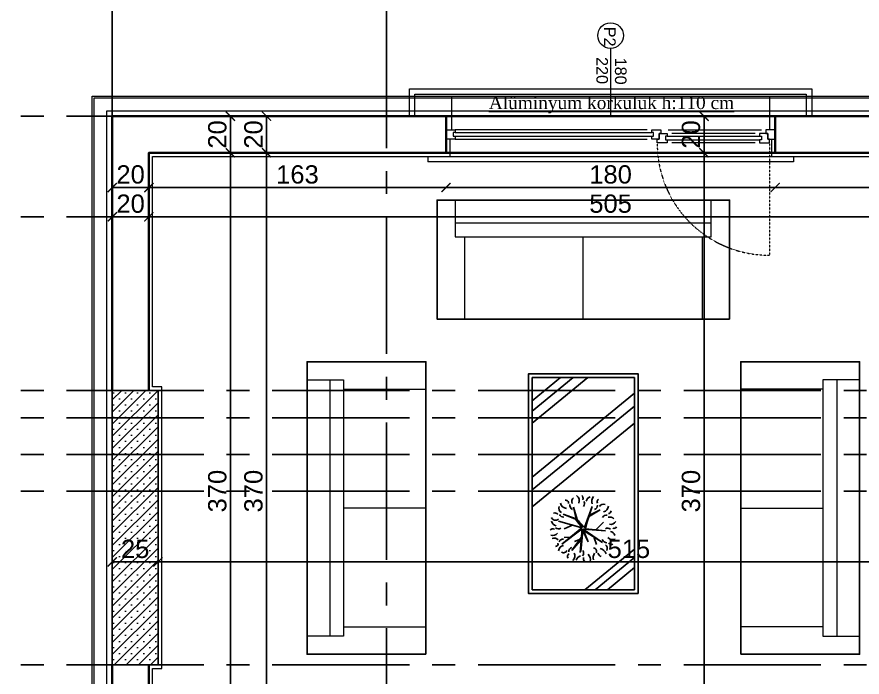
# Model space of a CAD drawing. Header units: millimetres. Extents: x 2778 to 13672, y 1832 to 5175.
# Drawn here: x 3099.4 to 3561.6, y 4438.6 to 4799.5 of the extents above; entities that cross this region are included whole.
import ezdxf

# ---------------------------------------------------------------- set-up
doc = ezdxf.new("R2010")
doc.units = ezdxf.units.MM
for name, pattern in [('CENTER2', [112.5, 75, -12.5, 12.5, -12.5]), ('DASHDOT2', [12.7, 6.35, -3.175, 0, -3.175]), ('DOTX2', [0.5, 0, -0.5])]:
    doc.linetypes.add(name, pattern=pattern)
doc.layers.add('7-DCR-FRN', color=8, linetype='Continuous')
doc.layers.add('Panel', color=7, linetype='Continuous')
for name, color, linetype, lineweight in [('aks', 251, 'DASHDOT2', 35), ('duvar', 232, 'Continuous', 30), ('görünüş', 201, 'Continuous', 18), ('ince', 37, 'Continuous', 0), ('iz', 1, 'DOTX2', 20), ('pencere', 4, 'Continuous', 18), ('sıva dış', 30, 'Continuous', 9), ('sıva iç', 21, 'Continuous', 0), ('yalıtım', 107, 'Continuous', 0), ('yazı', 11, 'Continuous', 20), ('ÖLÇÜ İÇ', 7, 'Continuous', 9)]:
    doc.layers.add(name, color=color, linetype=linetype, lineweight=lineweight)
doc.styles.get("Standard").update_dxf_attribs({"font": 'arial.ttf'})
doc.styles.add('Times roman', font='times.ttf')
doc.dimstyles.new('zulay iç ölçü', dxfattribs={"dimtxt": 10, "dimasz": 5, "dimexe": 0.18, "dimexo": 0, "dimgap": 2, "dimtad": 3, "dimdec": 0, "dimzin": 0, "dimdsep": 46, "dimtxsty": 'Standard', "dimblk": 'ARCHTICK', "dimcen": 0.09, "dimse1": 1, "dimse2": 1, "dimadec": 0, "dimazin": 0, "dimtfac": 1, "dimtdec": 0, "dimtix": 1, "dimtofl": 0, "dimtmove": 0, "dimatfit": 3, "dimldrblk": 'ARCHTICK', "dimfxl": 1, "dimtolj": 1, "dimtzin": 0, "dimarcsym": 0})

# ---------------------------------------------------------------- blocks, each defined once
blk = doc.blocks.new('IDE242Entity413')
at = {"layer": 'Panel', "linetype": 'Continuous', "lineweight": 5}
h = blk.add_hatch(dxfattribs=at)
h.set_pattern_fill('SACNCR', color=163, scale=50, style=0)
h.set_pattern_definition([(45, (0, 0), (-3.314563, 3.314563), []), (45, (3.3146, 0), (-3.314563, 3.314563), [0, -4.6875])])
h.paths.add_polyline_path([(0, 1955), (0, 2105), (25, 2105), (25, 1955)])
blk = doc.blocks.new('IDE242Entity414')
at = {"layer": 'Panel', "color": 164, "linetype": 'Continuous', "lineweight": -3}
blk.add_lwpolyline([(25, 1955), (0, 1955)], dxfattribs=at)
blk = doc.blocks.new('IDE242Entity415')
at = {"layer": 'Panel', "color": 164, "linetype": 'Continuous', "lineweight": -3}
blk.add_lwpolyline([(25, 1955), (25, 2105)], dxfattribs=at)
blk = doc.blocks.new('IDE242Entity416')
at = {"layer": 'Panel', "color": 164, "linetype": 'Continuous', "lineweight": -3}
blk.add_lwpolyline([(25, 2105), (0, 2105)], dxfattribs=at)
blk = doc.blocks.new('IDE242Entity417')
at = {"layer": 'Panel', "color": 164, "linetype": 'Continuous', "lineweight": -3}
blk.add_lwpolyline([(0, 1955), (0, 2105)], dxfattribs=at)
blk = doc.blocks.new('WWE')
at = {"layer": 'duvar'}
for p, q in [((1010460.07, -375776.08), (1010460.07, -375756.08)), ((1010640.07, -375776.08), (1010640.07, -375756.08))]:
    blk.add_line(p, q, dxfattribs=at)
at = {"layer": 'görünüş'}
for p, q in [((1010450.07, -375754.08), (1010450.07, -375751.08)), ((1010450.07, -375751.08), (1010650.07, -375751.08)), ((1010650.07, -375754.08), (1010650.07, -375751.08))]:
    blk.add_line(p, q, dxfattribs=at)
at = {"layer": 'ince'}
for p, q in [((1010519.07, -375763.08), (1010468.57, -375763.08)), ((1010471.07, -375761.58), (1010516.57, -375761.58)), ((1010519.07, -375765.08), (1010468.57, -375765.08)), ((1010471.07, -375766.58), (1010516.57, -375766.58)), ((1010635.07, -375765.08), (1010527.57, -375765.08)), ((1010635.07, -375767.08), (1010527.57, -375767.08)), ((1010635.07, -375763.58), (1010530.07, -375763.58)), ((1010518.57, -375768.58), (1010467.57, -375768.58)), ((1010530.07, -375768.58), (1010635.07, -375768.58))]:
    blk.add_line(p, q, dxfattribs=at)
at = {"layer": 'iz', "ltscale": 0.1}
for p, q in [((1010463.09, -375761.55), (1010463.09, -375700.05)), ((1010640.07, -375756.08), (1010460.07, -375756.08)), ((1010460.07, -375776.08), (1010640.07, -375776.08))]:
    blk.add_line(p, q, dxfattribs=at)
blk.add_arc((1010463.44, -375761.18), 61.13, 359.6315, 90.3229, dxfattribs=at)
at = {"layer": 'pencere'}
for p, q in [((1010468.57, -375761.58), (1010463.07, -375761.58)), ((1010463.07, -375761.58), (1010463.07, -375763.58)), ((1010467.57, -375765.08), (1010467.57, -375763.08)), ((1010467.57, -375763.08), (1010468.57, -375763.08)), ((1010468.57, -375763.08), (1010468.57, -375761.58)), ((1010519.07, -375763.08), (1010519.07, -375761.58)), ((1010519.07, -375761.58), (1010524.57, -375761.58)), ((1010520.07, -375763.08), (1010519.07, -375763.08)), ((1010520.07, -375765.08), (1010520.07, -375763.08)), ((1010524.57, -375761.58), (1010524.57, -375763.58)), ((1010464.07, -375763.58), (1010460.07, -375763.58)), ((1010463.07, -375763.58), (1010464.07, -375763.58)), ((1010464.07, -375766.58), (1010464.07, -375763.58)), ((1010464.07, -375763.58), (1010464.07, -375766.58)), ((1010465.07, -375766.58), (1010464.07, -375766.58)), ((1010464.07, -375766.58), (1010468.57, -375766.58)), ((1010465.07, -375768.58), (1010465.07, -375766.58)), ((1010468.57, -375765.08), (1010467.57, -375765.08)), ((1010468.57, -375766.58), (1010468.57, -375765.08)), ((1010519.07, -375766.58), (1010519.07, -375765.08)), ((1010519.07, -375765.08), (1010520.07, -375765.08)), ((1010523.57, -375766.58), (1010519.07, -375766.58)), ((1010522.57, -375768.58), (1010522.57, -375766.58)), ((1010522.57, -375766.58), (1010523.57, -375766.58)), ((1010523.57, -375766.58), (1010523.57, -375763.58)), ((1010523.57, -375763.58), (1010527.57, -375763.58)), ((1010524.57, -375763.58), (1010523.57, -375763.58)), ((1010523.57, -375763.58), (1010523.57, -375766.58)), ((1010527.57, -375765.08), (1010526.57, -375765.08)), ((1010526.57, -375765.08), (1010526.57, -375767.08)), ((1010526.57, -375767.08), (1010527.57, -375767.08)), ((1010527.57, -375763.58), (1010527.57, -375765.08)), ((1010527.57, -375767.08), (1010527.57, -375768.58)), ((1010635.07, -375765.08), (1010635.07, -375763.58)), ((1010635.07, -375763.58), (1010635.07, -375763.58)), ((1010635.07, -375763.58), (1010640.07, -375763.58)), ((1010636.07, -375765.08), (1010635.07, -375765.08)), ((1010635.07, -375768.58), (1010635.07, -375767.08)), ((1010635.07, -375767.08), (1010636.07, -375767.08)), ((1010636.07, -375767.08), (1010636.07, -375765.08)), ((1010460.07, -375768.58), (1010465.07, -375768.58)), ((1010527.57, -375768.58), (1010522.57, -375768.58)), ((1010640.07, -375768.58), (1010635.07, -375768.58)), ((1010635.07, -375768.58), (1010635.07, -375768.58))]:
    blk.add_line(p, q, dxfattribs=at)
at = {"layer": 'sıva dış'}
for p, q in [((1010463.07, -375787.08), (1010463.07, -375768.58)), ((1010637.07, -375787.08), (1010637.07, -375768.58))]:
    blk.add_line(p, q, dxfattribs=at)
at = {"layer": 'sıva iç'}
for p, q in [((1010462.07, -375763.58), (1010462.07, -375754.08)), ((1010638.07, -375763.58), (1010638.07, -375754.08))]:
    blk.add_line(p, q, dxfattribs=at)
at = {"layer": 'sıva iç', "color": 1}
for p, q in [((1010440.07, -375791.08), (1010440.07, -375776.08)), ((1010443.07, -375788.08), (1010443.07, -375776.08)), ((1010450.07, -375776.08), (1010450.07, -375776.08)), ((1010657.07, -375776.08), (1010657.07, -375788.08)), ((1010660.07, -375776.08), (1010660.07, -375791.08)), ((1010462.68, -375788.08), (1010443.07, -375788.08)), ((1010657.07, -375788.08), (1010462.68, -375788.08)), ((1010462.68, -375791.08), (1010440.07, -375791.08)), ((1010660.07, -375791.08), (1010462.68, -375791.08))]:
    blk.add_line(p, q, dxfattribs=at)
at = {"layer": 'yazı'}
blk.add_line((1010550.07, -375813.13), (1010550.07, -375776.08), dxfattribs=at)
blk.add_circle((1010550.07, -375820.13), 7, dxfattribs=at)
at = {"layer": 'yazı', "style": 'Times roman'}
blk.add_text('%%UAlüminyum korkuluk h:110 cm', height=6.9967, rotation=180, dxfattribs=at).set_placement((1010616.65, -375779.95))
at = {"layer": 'yazı'}
for s, p in [('180', (1010547.68, -375808.07)), ('220', (1010557.83, -375808.39)), ('P2', (1010553.61, -375824.95))]:
    blk.add_text(s, height=6.328, rotation=90, dxfattribs=at).set_placement(p)
blk = doc.blocks.new('*U35')
at = {"layer": '7-DCR-FRN'}
for p, q in [((-13.15, 58), (-28, 45.86)), ((-0.88, 58), (-28, 35.83)), ((-6.49, 58), (-28, 40.42)), ((28, 58), (-28, 58)), ((-28, 58), (-28, -58)), ((28, -58), (28, 58)), ((0.26, 25.6), (1.41, 37.17)), ((1.67, 37.69), (0.65, 24.69)), ((1.41, 37.17), (1.16, 29.54)), ((-5.99, 29.58), (-7.12, 33.35)), ((6.31, 36.53), (0.64, 29.93)), ((0.65, 24.69), (11.81, 33.07)), ((11.81, 33.07), (0.78, 24.08)), ((1.16, 29.54), (6.31, 36.53)), ((0, 24.95), (-10.54, 32.22)), ((-10.54, 32.22), (-0.13, 25.6)), ((-0.13, 25.6), (-2.57, 31.88)), ((-2.57, 31.88), (0.26, 25.6)), ((0.64, 29.93), (4.84, 31.63)), ((6.96, 29.2), (10.52, 29.43)), ((-1.17, 24.69), (-12.05, 25.72)), ((-12.05, 25.72), (0, 24.95)), ((-6.77, 25.25), (-11.09, 21.12)), ((-4.89, 12.51), (-0.78, 24.56)), ((-0.65, 23.95), (-4.89, 12.51)), ((-0.78, 24.56), (-3.46, 17.28)), ((-2.81, 18.14), (-1.17, 24.69)), ((2.56, 20.36), (-0.65, 23.95)), ((3.38, 19.62), (0.39, 23.95)), ((0.39, 23.95), (2.56, 20.36)), ((13.61, 20.5), (0.65, 24.08)), ((0.65, 24.08), (4.25, 19.5)), ((0.78, 24.08), (13.61, 20.5)), ((5.63, 22.62), (10.52, 24.7)), ((5.38, 12.78), (3.38, 19.62)), ((11.05, 16.64), (3.99, 19.24)), ((3.99, 19.24), (5.38, 12.78)), ((4.25, 19.5), (11.05, 16.64)), ((-9.22, 14.41), (-2.81, 18.14)), ((-3.46, 17.28), (-9.22, 14.41)), ((28, 12.76), (-28, -33.02)), ((28, 3.34), (-28, -42.44)), ((28, -3.59), (-28, -49.37)), ((28, -33.01), (-2.56, -58)), ((28, -39.69), (5.6, -58)), ((28, -45.34), (12.52, -58)), ((-28, -58), (28, -58))]:
    blk.add_line(p, q, dxfattribs=at)
blk.add_lwpolyline([(-30, 60), (-30, -60), (30, -60), (30, 60)], close=True, dxfattribs=at)
blk.add_lwpolyline([(-30, 60), (-30, -60), (30, -60), (30, 60)], close=True, dxfattribs=at)
at = {"layer": '7-DCR-FRN', "extrusion": (0, 0, -1)}
for centre, major_axis, start_param, end_param in [((0.32, 41.56), (2.97, 2.97), 3.119665, 4.17552), ((-1.97, 41.19), (1.37, 1.37), -0.168576, 1.180577), ((0.94, 42.5), (2.13, 2.13), 0.99899, 2.174975), ((7.63, 39.52), (-2.18, 2.18), 4.963816, 6.399957), ((-8.38, 39.81), (3.08, 3.08), 2.534785, 3.58455), ((-10.42, 37.44), (1.76, 1.76), -0.540488, 0.582887), ((-5.15, 37.17), (1.5, 1.5), 2.597457, 4.255739), ((-9.63, 40.39), (2.99, 2.99), 0.495607, 1.356514), ((2.26, 37.93), (-1.73, 1.73), 4.894894, 6.209265), ((5.86, 36.89), (1.46, 1.46), 0.588849, 2.139269), ((6.98, 39.87), (-1.18, 1.18), 1.775821, 3.472355), ((10.9, 35.62), (-1.52, 1.52), 5.94085, 7.533141), ((-15.38, 31.6), (-1.17, 1.17), 0.260288, 1.930326), ((-10.78, 35.44), (-1.67, 1.67), 4.494462, 5.97098), ((-12.71, 29.84), (-1.73, 1.73), 0.71489, 2.029848), ((10.51, 36.89), (-2.14, 2.14), 2.412933, 3.806953), ((15.17, 33.03), (0.963, 0.963), 3.637708, 5.574611), ((-16, 27.21), (-2.4, 2.4), 0.343258, 1.666965), ((-14.78, 28.65), (1.72, 1.72), 2.359421, 3.812742), ((11.13, 32.71), (-1.65, 1.65), 2.748968, 4.071251), ((15.94, 32.92), (2.21, 2.21), 2.001057, 3.151731), ((16.74, 25.48), (2.09, 2.09), 4.465952, 5.85576), ((-16.74, 22.85), (1.17, 1.17), 4.417954, 5.883919), ((-13.29, 26.69), (1.7, 1.7), 1.811769, 3.074319), ((13.49, 22.17), (-1.83, 1.83), 0.269504, 1.469985), ((16.53, 27.04), (1.65, 1.65), 1.556652, 2.67951), ((-15.15, 19.26), (2.13, 2.13), 4.435356, 5.7884), ((-14.51, 21.04), (1.97, 1.97), 2.029873, 3.258277), ((15.1, 17.31), (-1.9, 1.9), 0.1729, 1.85548), ((14.15, 19.74), (2.41, 2.41), -0.596761, 0.530229), ((-13.63, 14.85), (1.1, 1.1), 3.912813, 5.455212), ((-10.22, 11.93), (-2.53, 2.53), 5.610896, 6.838603), ((-12.55, 19.63), (-1.68, 1.68), 2.857787, 4.168751), ((-5.56, 12), (-1.53, 1.53), 5.385771, 6.799513), ((4.4, 11.7), (2.09, 2.09), -0.212594, 0.90159), ((10.84, 15.96), (1.63, 1.63), -0.835936, 0.386912), ((11.02, 13.49), (-1.7, 1.7), 1.193932, 2.764391), ((15.62, 18.16), (-1.52, 1.52), 3.608489, 4.799895), ((-11.12, 14.28), (-2.11, 2.11), 3.030383, 4.209272), ((-9.53, 9.98), (1.4, 1.4), 0.378865, 1.679355), ((-9.2, 9.93), (-3.22, 3.22), 2.096822, 3.023848), ((-4.24, 9.84), (-1.84, 1.84), 2.447851, 3.758583), ((1.67, 10.9), (1.64, 1.64), 3.381045, 4.65182), ((5.54, 9.37), (2.37, 2.37), 2.915554, 4.30502), ((3.55, 9.86), (-1.98, 1.98), 1.99053, 3.233966), ((9.55, 10.6), (-1.07, 1.07), 3.690915, 5.731825), ((9.15, 10.24), (-2.32, 2.32), 0.812708, 2.215848), ((2.08, 7.93), (1.36, 1.36), 3.048732, 4.380826)]:
    blk.add_ellipse(centre, major_axis=major_axis, ratio=1, start_param=start_param, end_param=end_param, dxfattribs=at)
blk = doc.blocks.new('*U27')
at = {"layer": '7-DCR-FRN'}
blk.add_lwpolyline([(0, 10), (160, 10), (160, 75), (0, 75)], close=True, dxfattribs=at)
at = {"layer": '7-DCR-FRN', "lineweight": 9, "flags": 128}
blk.add_lwpolyline([(0, 10), (160, 10), (160, 75), (0, 75)], close=True, dxfattribs=at)
blk.add_lwpolyline([(0, 10), (160, 10), (160, 75), (0, 75)], close=True, dxfattribs=at)
for points in [[(10, 55), (10, 75)], [(150, 75), (150, 75), (150, 55), (150, 55)], [(150, 62.5), (10, 62.5)], [(150, 55), (10, 55)], [(15, 55), (15, 10)], [(80, 10), (80, 55)], [(145, 55), (145, 10)]]:
    blk.add_lwpolyline(points, dxfattribs=at)
blk = doc.blocks.new('_ArchTick')
at = {"color": 0, "linetype": 'ByBlock', "const_width": 0.15}
blk.add_lwpolyline([(-0.5, -0.5), (0.5, 0.5)], dxfattribs=at)
blk = doc.blocks.new('*D1948')
at = {"layer": 'Defpoints', "color": 0, "transparency": 16777216}
for p in [(3216.15, 4745.23), (3216.15, 4725.23), (3216.15, 4725.23)]:
    blk.add_point(p, dxfattribs=at)
at = {"layer": 'ÖLÇÜ İÇ', "color": 0, "lineweight": -2, "transparency": 16777216}
blk.add_line((3216.15, 4745.23), (3216.15, 4725.23), dxfattribs=at)
at = {"layer": 'ÖLÇÜ İÇ', "color": 0, "lineweight": -2, "transparency": 16777216, "xscale": 5, "yscale": 5, "zscale": 5}
for p, rotation in [((3216.15, 4745.23), 90), ((3216.15, 4725.23), 270)]:
    blk.add_blockref('_ArchTick', p, dxfattribs=dict(at, rotation=rotation))
at = {"layer": 'ÖLÇÜ İÇ', "color": 0, "transparency": 16777216, "insert": (3209.05, 4735.23), "char_height": 10, "attachment_point": 5, "rotation": 90}
blk.add_mtext('\\A1;20', dxfattribs=at)
blk = doc.blocks.new('*D1949')
at = {"layer": 'Defpoints', "color": 0, "transparency": 16777216}
for p in [(3216.15, 4725.23), (3216.15, 4355.23), (3216.15, 4355.23)]:
    blk.add_point(p, dxfattribs=at)
at = {"layer": 'ÖLÇÜ İÇ', "color": 0, "lineweight": -2, "transparency": 16777216}
blk.add_line((3216.15, 4725.23), (3216.15, 4355.23), dxfattribs=at)
at = {"layer": 'ÖLÇÜ İÇ', "color": 0, "lineweight": -2, "transparency": 16777216, "xscale": 5, "yscale": 5, "zscale": 5}
for p, rotation in [((3216.15, 4725.23), 90), ((3216.15, 4355.23), 270)]:
    blk.add_blockref('_ArchTick', p, dxfattribs=dict(at, rotation=rotation))
at = {"layer": 'ÖLÇÜ İÇ', "color": 0, "transparency": 16777216, "insert": (3209.04, 4540.23), "char_height": 10, "attachment_point": 5, "rotation": 90}
blk.add_mtext('\\A1;370', dxfattribs=at)
blk = doc.blocks.new('*D1964')
at = {"layer": 'Defpoints', "color": 0, "transparency": 16777216}
for p in [(3235.91, 4725.23), (3235.91, 4725.23), (3235.91, 4355.23)]:
    blk.add_point(p, dxfattribs=at)
at = {"layer": 'ÖLÇÜ İÇ', "color": 0, "lineweight": -2, "transparency": 16777216}
blk.add_line((3235.91, 4355.23), (3235.91, 4725.23), dxfattribs=at)
at = {"layer": 'ÖLÇÜ İÇ', "color": 0, "lineweight": -2, "transparency": 16777216, "xscale": 5, "yscale": 5, "zscale": 5}
for p, rotation in [((3235.91, 4725.23), 90), ((3235.91, 4355.23), 270)]:
    blk.add_blockref('_ArchTick', p, dxfattribs=dict(at, rotation=rotation))
at = {"layer": 'ÖLÇÜ İÇ', "color": 0, "transparency": 16777216, "insert": (3228.8, 4540.23), "char_height": 10, "attachment_point": 5, "rotation": 90}
blk.add_mtext('\\A1;370', dxfattribs=at)
blk = doc.blocks.new('*D1965')
at = {"layer": 'Defpoints', "color": 0, "transparency": 16777216}
for p in [(3235.91, 4745.23), (3235.91, 4745.23), (3235.91, 4725.23)]:
    blk.add_point(p, dxfattribs=at)
at = {"layer": 'ÖLÇÜ İÇ', "color": 0, "lineweight": -2, "transparency": 16777216}
blk.add_line((3235.91, 4725.23), (3235.91, 4745.23), dxfattribs=at)
at = {"layer": 'ÖLÇÜ İÇ', "color": 0, "lineweight": -2, "transparency": 16777216, "xscale": 5, "yscale": 5, "zscale": 5}
for p, rotation in [((3235.91, 4745.23), 90), ((3235.91, 4725.23), 270)]:
    blk.add_blockref('_ArchTick', p, dxfattribs=dict(at, rotation=rotation))
at = {"layer": 'ÖLÇÜ İÇ', "color": 0, "transparency": 16777216, "insert": (3228.8, 4735.23), "char_height": 10, "attachment_point": 5, "rotation": 90}
blk.add_mtext('\\A1;20', dxfattribs=at)
blk = doc.blocks.new('*D1966')
at = {"layer": 'Defpoints', "color": 0, "transparency": 16777216}
for p in [(3151.58, 4706.22), (3171.58, 4706.22), (3171.58, 4706.22)]:
    blk.add_point(p, dxfattribs=at)
at = {"layer": 'ÖLÇÜ İÇ', "color": 0, "lineweight": -2, "transparency": 16777216}
blk.add_line((3151.58, 4706.22), (3171.58, 4706.22), dxfattribs=at)
at = {"layer": 'ÖLÇÜ İÇ', "color": 0, "lineweight": -2, "transparency": 16777216, "xscale": 5, "yscale": 5, "zscale": 5, "rotation": 180}
blk.add_blockref('_ArchTick', (3151.58, 4706.22), dxfattribs=at)
at = {"layer": 'ÖLÇÜ İÇ', "color": 0, "lineweight": -2, "transparency": 16777216, "xscale": 5, "yscale": 5, "zscale": 5}
blk.add_blockref('_ArchTick', (3171.58, 4706.22), dxfattribs=at)
at = {"layer": 'ÖLÇÜ İÇ', "color": 0, "transparency": 16777216, "insert": (3161.58, 4713.33), "char_height": 10, "attachment_point": 5}
blk.add_mtext('\\A1;20', dxfattribs=at)
blk = doc.blocks.new('*D1967')
at = {"layer": 'Defpoints', "color": 0, "transparency": 16777216}
for p in [(3334.08, 4725.23), (3171.58, 4706.22), (3334.08, 4706.22)]:
    blk.add_point(p, dxfattribs=at)
at = {"layer": 'ÖLÇÜ İÇ', "color": 0, "lineweight": -2, "transparency": 16777216}
blk.add_line((3171.58, 4706.22), (3334.08, 4706.22), dxfattribs=at)
at = {"layer": 'ÖLÇÜ İÇ', "color": 0, "lineweight": -2, "transparency": 16777216, "xscale": 5, "yscale": 5, "zscale": 5, "rotation": 180}
blk.add_blockref('_ArchTick', (3171.58, 4706.22), dxfattribs=at)
at = {"layer": 'ÖLÇÜ İÇ', "color": 0, "lineweight": -2, "transparency": 16777216, "xscale": 5, "yscale": 5, "zscale": 5}
blk.add_blockref('_ArchTick', (3334.08, 4706.22), dxfattribs=at)
at = {"layer": 'ÖLÇÜ İÇ', "color": 0, "transparency": 16777216, "insert": (3252.83, 4713.33), "char_height": 10, "attachment_point": 5}
blk.add_mtext('\\A1;163', dxfattribs=at)
blk = doc.blocks.new('*D1968')
at = {"layer": 'Defpoints', "color": 0, "transparency": 16777216}
for p in [(3334.08, 4725.23), (3514.08, 4725.23), (3514.08, 4706.22)]:
    blk.add_point(p, dxfattribs=at)
at = {"layer": 'ÖLÇÜ İÇ', "color": 0, "lineweight": -2, "transparency": 16777216}
blk.add_line((3334.08, 4706.22), (3514.08, 4706.22), dxfattribs=at)
at = {"layer": 'ÖLÇÜ İÇ', "color": 0, "lineweight": -2, "transparency": 16777216, "xscale": 5, "yscale": 5, "zscale": 5, "rotation": 180}
blk.add_blockref('_ArchTick', (3334.08, 4706.22), dxfattribs=at)
at = {"layer": 'ÖLÇÜ İÇ', "color": 0, "lineweight": -2, "transparency": 16777216, "xscale": 5, "yscale": 5, "zscale": 5}
blk.add_blockref('_ArchTick', (3514.08, 4706.22), dxfattribs=at)
at = {"layer": 'ÖLÇÜ İÇ', "color": 0, "transparency": 16777216, "insert": (3424.08, 4713.33), "char_height": 10, "attachment_point": 5}
blk.add_mtext('\\A1;180', dxfattribs=at)
blk = doc.blocks.new('*D1969')
at = {"layer": 'Defpoints', "color": 0, "transparency": 16777216}
for p in [(3514.08, 4725.23), (3676.58, 4725.23), (3676.58, 4706.22)]:
    blk.add_point(p, dxfattribs=at)
at = {"layer": 'ÖLÇÜ İÇ', "color": 0, "lineweight": -2, "transparency": 16777216}
blk.add_line((3514.08, 4706.22), (3676.58, 4706.22), dxfattribs=at)
at = {"layer": 'ÖLÇÜ İÇ', "color": 0, "lineweight": -2, "transparency": 16777216, "xscale": 5, "yscale": 5, "zscale": 5, "rotation": 180}
blk.add_blockref('_ArchTick', (3514.08, 4706.22), dxfattribs=at)
at = {"layer": 'ÖLÇÜ İÇ', "color": 0, "lineweight": -2, "transparency": 16777216, "xscale": 5, "yscale": 5, "zscale": 5}
blk.add_blockref('_ArchTick', (3676.58, 4706.22), dxfattribs=at)
at = {"layer": 'ÖLÇÜ İÇ', "color": 0, "transparency": 16777216, "insert": (3595.33, 4713.33), "char_height": 10, "attachment_point": 5}
blk.add_mtext('\\A1;163', dxfattribs=at)
blk = doc.blocks.new('*D1979')
at = {"layer": 'Defpoints', "color": 0, "transparency": 16777216}
for p in [(3151.58, 4690.23), (3171.58, 4690.23), (3171.58, 4690.23)]:
    blk.add_point(p, dxfattribs=at)
at = {"layer": 'ÖLÇÜ İÇ', "color": 0, "lineweight": -2, "transparency": 16777216}
blk.add_line((3151.58, 4690.23), (3171.58, 4690.23), dxfattribs=at)
at = {"layer": 'ÖLÇÜ İÇ', "color": 0, "lineweight": -2, "transparency": 16777216, "xscale": 5, "yscale": 5, "zscale": 5, "rotation": 180}
blk.add_blockref('_ArchTick', (3151.58, 4690.23), dxfattribs=at)
at = {"layer": 'ÖLÇÜ İÇ', "color": 0, "lineweight": -2, "transparency": 16777216, "xscale": 5, "yscale": 5, "zscale": 5}
blk.add_blockref('_ArchTick', (3171.58, 4690.23), dxfattribs=at)
at = {"layer": 'ÖLÇÜ İÇ', "color": 0, "transparency": 16777216, "insert": (3161.58, 4697.34), "char_height": 10, "attachment_point": 5}
blk.add_mtext('\\A1;20', dxfattribs=at)
blk = doc.blocks.new('*D1980')
at = {"layer": 'Defpoints', "color": 0, "transparency": 16777216}
for p in [(3171.58, 4690.23), (3676.58, 4690.23), (3676.58, 4690.23)]:
    blk.add_point(p, dxfattribs=at)
at = {"layer": 'ÖLÇÜ İÇ', "color": 0, "lineweight": -2, "transparency": 16777216}
blk.add_line((3171.58, 4690.23), (3676.58, 4690.23), dxfattribs=at)
at = {"layer": 'ÖLÇÜ İÇ', "color": 0, "lineweight": -2, "transparency": 16777216, "xscale": 5, "yscale": 5, "zscale": 5, "rotation": 180}
blk.add_blockref('_ArchTick', (3171.58, 4690.23), dxfattribs=at)
at = {"layer": 'ÖLÇÜ İÇ', "color": 0, "lineweight": -2, "transparency": 16777216, "xscale": 5, "yscale": 5, "zscale": 5}
blk.add_blockref('_ArchTick', (3676.58, 4690.23), dxfattribs=at)
at = {"layer": 'ÖLÇÜ İÇ', "color": 0, "transparency": 16777216, "insert": (3424.08, 4697.34), "char_height": 10, "attachment_point": 5}
blk.add_mtext('\\A1;505', dxfattribs=at)
blk = doc.blocks.new('*D2046')
at = {"layer": 'Defpoints', "color": 0, "transparency": 16777216}
for p in [(3475.18, 4745.23), (3475.18, 4725.23), (3475.18, 4725.23)]:
    blk.add_point(p, dxfattribs=at)
at = {"layer": 'ÖLÇÜ İÇ', "color": 0, "lineweight": -2, "transparency": 16777216}
blk.add_line((3475.18, 4745.23), (3475.18, 4725.23), dxfattribs=at)
at = {"layer": 'ÖLÇÜ İÇ', "color": 0, "lineweight": -2, "transparency": 16777216, "xscale": 5, "yscale": 5, "zscale": 5}
for p, rotation in [((3475.18, 4745.23), 90), ((3475.18, 4725.23), 270)]:
    blk.add_blockref('_ArchTick', p, dxfattribs=dict(at, rotation=rotation))
at = {"layer": 'ÖLÇÜ İÇ', "color": 0, "transparency": 16777216, "insert": (3468.08, 4735.23), "char_height": 10, "attachment_point": 5, "rotation": 90}
blk.add_mtext('\\A1;20', dxfattribs=at)
blk = doc.blocks.new('*D2047')
at = {"layer": 'Defpoints', "color": 0, "transparency": 16777216}
for p in [(3475.18, 4725.23), (3475.18, 4355.23), (3475.18, 4355.23)]:
    blk.add_point(p, dxfattribs=at)
at = {"layer": 'ÖLÇÜ İÇ', "color": 0, "lineweight": -2, "transparency": 16777216}
blk.add_line((3475.18, 4725.23), (3475.18, 4355.23), dxfattribs=at)
at = {"layer": 'ÖLÇÜ İÇ', "color": 0, "lineweight": -2, "transparency": 16777216, "xscale": 5, "yscale": 5, "zscale": 5}
for p, rotation in [((3475.18, 4725.23), 90), ((3475.18, 4355.23), 270)]:
    blk.add_blockref('_ArchTick', p, dxfattribs=dict(at, rotation=rotation))
at = {"layer": 'ÖLÇÜ İÇ', "color": 0, "transparency": 16777216, "insert": (3468.08, 4540.23), "char_height": 10, "attachment_point": 5, "rotation": 90}
blk.add_mtext('\\A1;370', dxfattribs=at)
blk = doc.blocks.new('*D2096')
at = {"layer": 'Defpoints', "color": 0, "transparency": 16777216}
for p in [(3151.58, 4499.97), (3176.58, 4501.49), (3176.58, 4499.97)]:
    blk.add_point(p, dxfattribs=at)
at = {"layer": 'ÖLÇÜ İÇ', "color": 0, "lineweight": -2, "transparency": 16777216}
blk.add_line((3151.58, 4501.49), (3176.58, 4501.49), dxfattribs=at)
at = {"layer": 'ÖLÇÜ İÇ', "color": 0, "lineweight": -2, "transparency": 16777216, "xscale": 5, "yscale": 5, "zscale": 5, "rotation": 180}
blk.add_blockref('_ArchTick', (3151.58, 4501.49), dxfattribs=at)
at = {"layer": 'ÖLÇÜ İÇ', "color": 0, "lineweight": -2, "transparency": 16777216, "xscale": 5, "yscale": 5, "zscale": 5}
blk.add_blockref('_ArchTick', (3176.58, 4501.49), dxfattribs=at)
at = {"layer": 'ÖLÇÜ İÇ', "color": 0, "transparency": 16777216, "insert": (3164.08, 4508.6), "char_height": 10, "attachment_point": 5}
blk.add_mtext('\\A1;25', dxfattribs=at)
blk = doc.blocks.new('*D2097')
at = {"layer": 'Defpoints', "color": 0, "transparency": 16777216}
for p in [(3176.58, 4499.97), (3691.58, 4501.49), (3691.58, 4501.49)]:
    blk.add_point(p, dxfattribs=at)
at = {"layer": 'ÖLÇÜ İÇ', "color": 0, "lineweight": -2, "transparency": 16777216}
blk.add_line((3176.58, 4501.49), (3691.58, 4501.49), dxfattribs=at)
at = {"layer": 'ÖLÇÜ İÇ', "color": 0, "lineweight": -2, "transparency": 16777216, "xscale": 5, "yscale": 5, "zscale": 5, "rotation": 180}
blk.add_blockref('_ArchTick', (3176.58, 4501.49), dxfattribs=at)
at = {"layer": 'ÖLÇÜ İÇ', "color": 0, "lineweight": -2, "transparency": 16777216, "xscale": 5, "yscale": 5, "zscale": 5}
blk.add_blockref('_ArchTick', (3691.58, 4501.49), dxfattribs=at)
at = {"layer": 'ÖLÇÜ İÇ', "color": 0, "transparency": 16777216, "insert": (3434.08, 4508.6), "char_height": 10, "attachment_point": 5}
blk.add_mtext('\\A1;515', dxfattribs=at)

msp = doc.modelspace()

# ---------------------------------------------------------------- linework, layer by layer
at = {"layer": 'aks', "color": 251, "linetype": 'CENTER2', "lineweight": -3}
for points in [[(3151.58, 2140.23), (3151.58, 5100.23)], [(3301.58, 2140.23), (3301.58, 5100.23)], [(2901.58, 4745.23), (8131.58, 4745.23)], [(2901.58, 4690.23), (8131.58, 4690.23)], [(2901.58, 4595.23), (8131.58, 4595.23)], [(2901.58, 4580.23), (8131.58, 4580.23)], [(2901.58, 4560.23), (8131.58, 4560.23)], [(2901.58, 4540.23), (8131.58, 4540.23)], [(2901.58, 4445.23), (8131.58, 4445.23)]]:
    msp.add_lwpolyline(points, dxfattribs=at)
at = {"layer": 'duvar', "lineweight": 30}
for p, q in [((3151.58, 4445.23), (3151.58, 4015.23)), ((3171.58, 4445.23), (3171.58, 4355.23))]:
    msp.add_line(p, q, dxfattribs=at)
for points in [[(3696.58, 4690.23), (3696.58, 4745.23), (3151.58, 4745.23), (3151.58, 4595.23)], [(3676.58, 4690.23), (3676.58, 4725.23), (3171.58, 4725.23), (3171.58, 4595.23)]]:
    msp.add_lwpolyline(points, dxfattribs=at)
at = {"layer": 'sıva dış'}
for p, q in [((3148.58, 2562.23), (3148.58, 4748.23)), ((3148.58, 4748.23), (3699.58, 4748.23))]:
    msp.add_line(p, q, dxfattribs=at)
at = {"layer": 'sıva iç'}
msp.add_lwpolyline([(3173.58, 4723.23), (3674.58, 4723.23), (3674.58, 4538.23), (3689.58, 4538.23), (3689.58, 4247.23), (3568.58, 4247.23), (3568.58, 4357.23), (3173.58, 4357.23), (3173.58, 4443.23), (3178.58, 4443.23), (3178.58, 4597.23), (3173.58, 4597.23)], close=True, dxfattribs=at)
at = {"layer": 'yalıtım'}
for p, q in [((3140.58, 2554.23), (3140.58, 4756.23)), ((3140.58, 4756.23), (3707.58, 4756.23)), ((3141.58, 2555.23), (3141.58, 4755.23)), ((3141.58, 4755.23), (3706.58, 4755.23))]:
    msp.add_line(p, q, dxfattribs=at)

# ---------------------------------------------------------------- block references
at = {"rotation": 180}
msp.add_blockref('*U35', (3409.17, 4544.33), dxfattribs=at)
at = {"layer": '7-DCR-FRN', "xscale": -1}
msp.add_blockref('*U27', (3489.17, 4624.34), dxfattribs=at)
at = {"layer": '7-DCR-FRN', "rotation": 90}
msp.add_blockref('*U27', (3333.09, 4451), dxfattribs=at)
at = {"layer": '7-DCR-FRN', "xscale": -1, "rotation": 270}
msp.add_blockref('*U27', (3485.25, 4451), dxfattribs=at)
at = {"layer": 'Panel'}
for name in ['IDE242Entity413', 'IDE242Entity416', 'IDE242Entity417', 'IDE242Entity415', 'IDE242Entity414']:
    msp.add_blockref(name, (3151.58, 2490.23), dxfattribs=at)
at = {"layer": 'sıva iç', "rotation": 180}
msp.add_blockref('WWE', (1013974.15, -371030.84), dxfattribs=at)

# ---------------------------------------------------------------- dimensions: what is measured, and where the dimension line sits
at = {"layer": 'ÖLÇÜ İÇ'}
for base, p1, p2, picture, middle in [((3216.15, 4725.23), (3216.15, 4745.23), (3216.15, 4725.23), '*D1948', (3209.05, 4735.23)), ((3475.18, 4725.23), (3475.18, 4745.23), (3475.18, 4725.23), '*D2046', (3468.08, 4735.23))]:
    dim = msp.add_linear_dim(base=base, p1=p1, p2=p2, angle=270, dimstyle='zulay iç ölçü', dxfattribs=at)
    dim.commit()
    dim.dimension.update_dxf_attribs({"geometry": picture, "text_midpoint": middle})
for base, p1, p2, picture, middle in [((3235.91, 4745.23), (3235.91, 4725.23), (3235.91, 4745.23), '*D1965', (3228.8, 4735.23)), ((3216.15, 4355.23), (3216.15, 4725.23), (3216.15, 4355.23), '*D1949', (3209.04, 4540.23)), ((3235.91, 4725.23), (3235.91, 4355.23), (3235.91, 4725.23), '*D1964', (3228.8, 4540.23)), ((3475.18, 4355.23), (3475.18, 4725.23), (3475.18, 4355.23), '*D2047', (3468.08, 4540.23))]:
    dim = msp.add_linear_dim(base=base, p1=p1, p2=p2, angle=270, dimstyle='zulay iç ölçü', override={"dimtmove": 1}, dxfattribs=at)
    dim.commit()
    dim.dimension.update_dxf_attribs({"geometry": picture, "text_midpoint": middle})
for base, p1, p2, picture, middle in [((3334.07969031, 4706.22198779), (3171.57969031, 4706.22198779), (3334.07969031, 4725.23434904), '*D1967', (3252.82969031, 4713.33112831)), ((3514.08, 4706.22), (3334.08, 4725.23), (3514.08, 4725.23), '*D1968', (3424.08, 4713.33)), ((3676.57969031, 4706.22198779), (3514.07969031, 4725.23434904), (3676.57969031, 4725.23434904), '*D1969', (3595.32969031, 4713.33112831)), ((3676.58, 4690.23), (3171.58, 4690.23), (3676.58, 4690.23), '*D1980', (3424.08, 4697.34)), ((3691.58, 4501.49), (3176.58, 4499.97), (3691.58, 4501.49), '*D2097', (3434.08, 4508.6))]:
    dim = msp.add_linear_dim(base=base, p1=p1, p2=p2, dimstyle='zulay iç ölçü', override={"dimtmove": 1}, dxfattribs=at)
    dim.commit()
    dim.dimension.update_dxf_attribs({"geometry": picture, "text_midpoint": middle})
for base, p1, p2, picture, middle in [((3171.58, 4706.22), (3151.58, 4706.22), (3171.58, 4706.22), '*D1966', (3161.58, 4713.33)), ((3171.58, 4690.23), (3151.58, 4690.23), (3171.58, 4690.23), '*D1979', (3161.58, 4697.34)), ((3176.58, 4501.49), (3151.58, 4499.97), (3176.58, 4499.97), '*D2096', (3164.08, 4508.6))]:
    dim = msp.add_linear_dim(base=base, p1=p1, p2=p2, dimstyle='zulay iç ölçü', dxfattribs=at)
    dim.commit()
    dim.dimension.update_dxf_attribs({"geometry": picture, "text_midpoint": middle})

doc.saveas('drawing.dxf')
